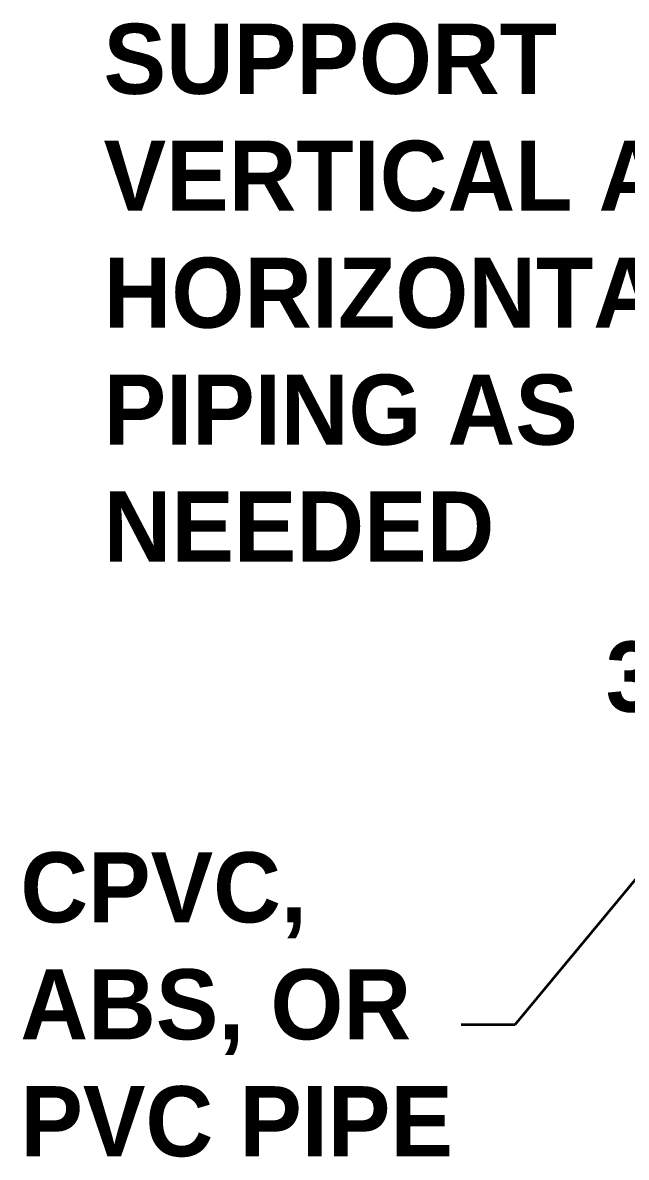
# Model space of a CAD drawing. Header units: inches. Extents: x 2025 to 34930, y -6955 to 4650.
# Drawn here: x 9581 to 9615.5, y -2850.5 to -2785.8 of the extents above; entities that cross this region are included whole.
import ezdxf

# ---------------------------------------------------------------- set-up
doc = ezdxf.new("R2010")
doc.units = ezdxf.units.IN
doc.header["$MEASUREMENT"] = 0
doc.layers.add('PDF-TEXT', color=7, linetype='Continuous', lineweight=35)
doc.styles.add('Century Gothic_B', font='GOTHICB.TTF', dxfattribs={"height": 6.659722})

msp = doc.modelspace()

# ---------------------------------------------------------------- linework, layer by layer
at = {"layer": 'PDF-TEXT'}
for p, q in [((9618.939, -2831.06), (9609.111, -2842.935)), ((9609.111, -2842.935), (9606.042, -2842.93))]:
    msp.add_line(p, q, dxfattribs=at)

# ---------------------------------------------------------------- texts
at = {"layer": 'PDF-TEXT', "char_height": 4, "attachment_point": 1, "style": 'Century Gothic_B'}
for s, insert, width in [('SUPPORT VERTICAL AND HORIZONTAL PIPING AS NEEDED', (9585.652, -2785.846), 40.02886), ('CPVC, ABS, OR PVC PIPE', (9580.906, -2833.091), 27.02128)]:
    msp.add_mtext(s, dxfattribs=dict(at, insert=insert, width=width))
at = {"layer": 'PDF-TEXT', "insert": (9614.291, -2825.136), "char_height": 4, "attachment_point": 7, "style": 'Century Gothic_B'}
msp.add_mtext('3"', dxfattribs=at)

doc.saveas('drawing.dxf')
